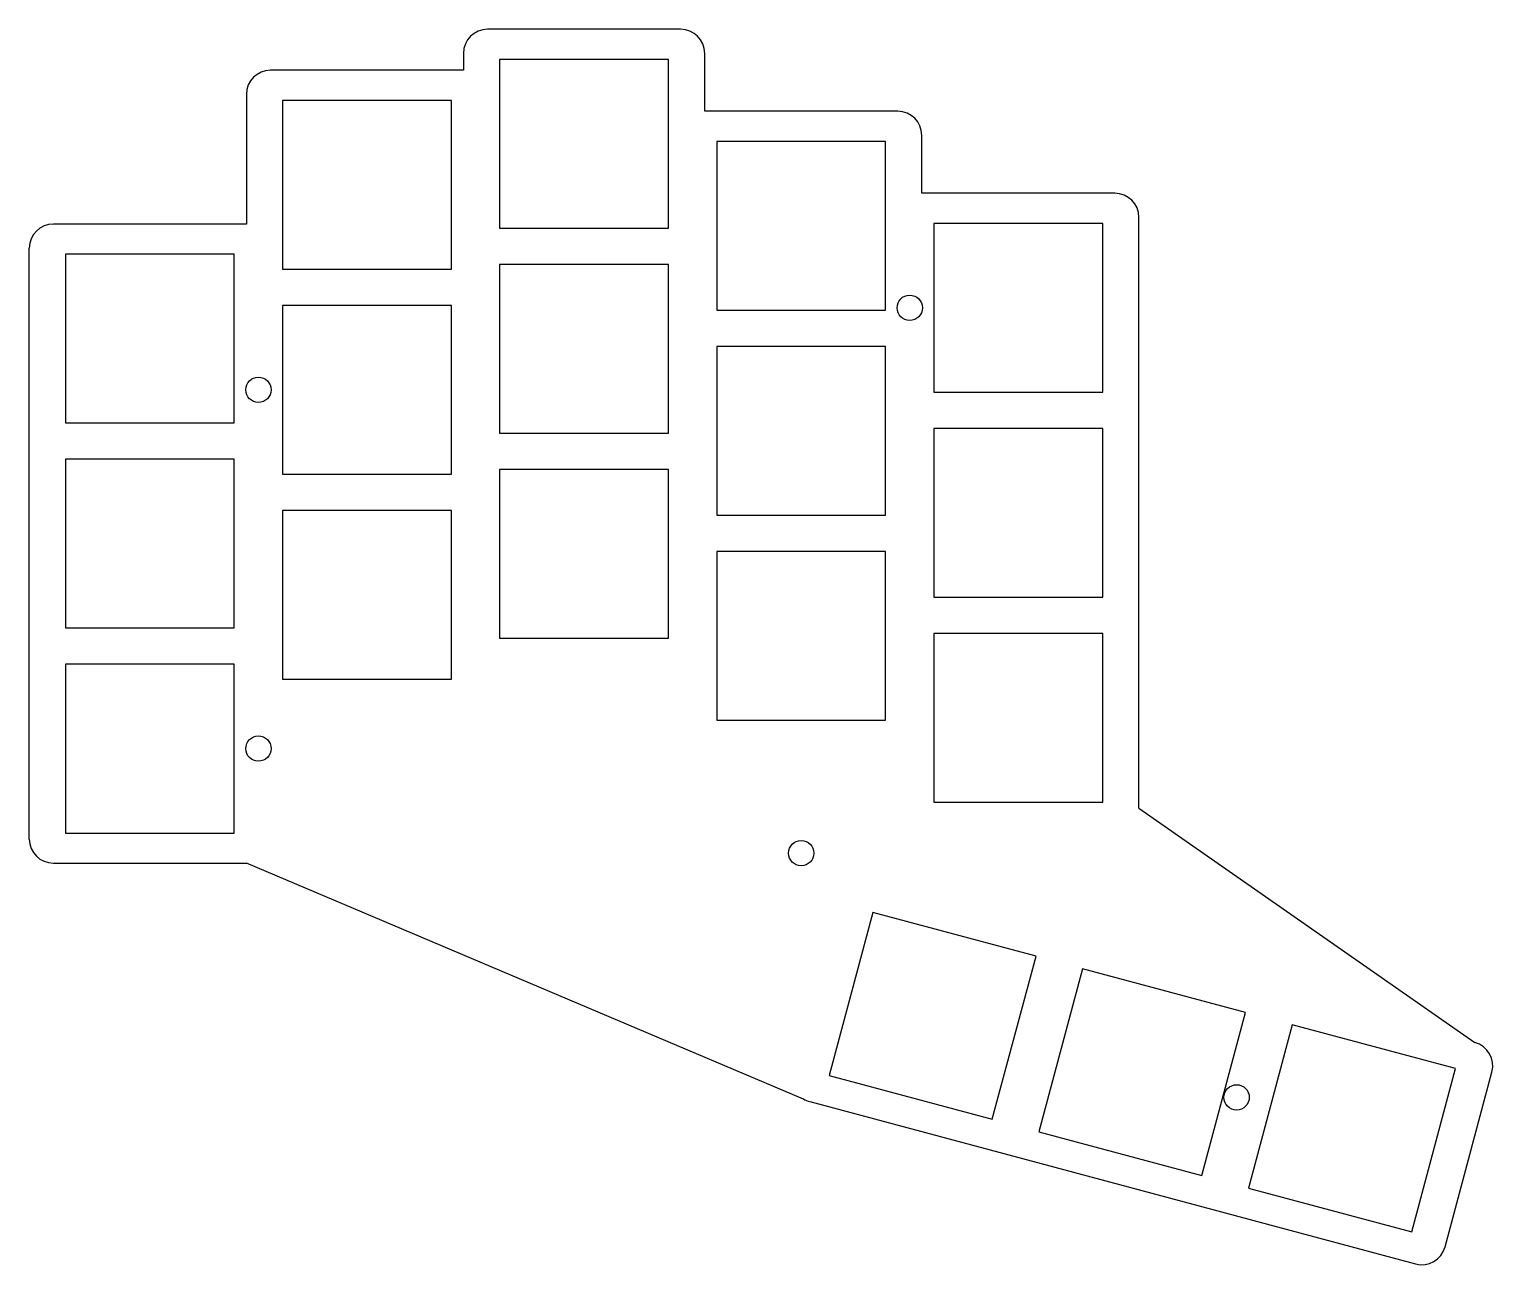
# Model space of a CAD drawing. Header units: millimetres. Extents: x 8 to 129, y -43 to 60.
import ezdxf

# ---------------------------------------------------------------- set-up
doc = ezdxf.new("R2010")
doc.units = ezdxf.units.MM

msp = doc.modelspace()

# ---------------------------------------------------------------- linework, layer by layer
for p, q in [((62, 59.65), (46, 59.65)), ((44, 57.65), (44, 56.25)), ((61, 57.15), (47, 57.15)), ((47, 57.15), (47, 43.15)), ((61, 43.15), (61, 57.15)), ((64, 52.85), (64, 57.65)), ((44, 56.25), (28, 56.25)), ((26, 54.25), (26, 43.5)), ((43, 53.75), (29, 53.75)), ((29, 53.75), (29, 39.75)), ((43, 39.75), (43, 53.75)), ((80, 52.85), (64, 52.85)), ((79, 50.35), (65, 50.35)), ((65, 50.35), (65, 36.35)), ((79, 36.35), (79, 50.35)), ((82, 46.05), (82, 50.85)), ((98, 46.05), (82, 46.05)), ((100, -4.95), (100, 44.05)), ((26, 43.5), (10, 43.5)), ((47, 43.15), (61, 43.15)), ((97, 43.55), (83, 43.55)), ((83, 43.55), (83, 29.55)), ((97, 29.55), (97, 43.55)), ((8, -7.5), (8, 41.5)), ((25, 41), (11, 41)), ((11, 41), (11, 27)), ((25, 27), (25, 41)), ((61, 40.15), (47, 40.15)), ((47, 40.15), (47, 26.15)), ((61, 26.15), (61, 40.15)), ((29, 39.75), (43, 39.75)), ((43, 36.75), (29, 36.75)), ((29, 36.75), (29, 22.75)), ((43, 22.75), (43, 36.75)), ((65, 36.35), (79, 36.35)), ((79, 33.35), (65, 33.35)), ((65, 33.35), (65, 19.35)), ((79, 19.35), (79, 33.35)), ((83, 29.55), (97, 29.55)), ((11, 27), (25, 27)), ((47, 26.15), (61, 26.15)), ((97, 26.55), (83, 26.55)), ((83, 26.55), (83, 12.55)), ((97, 12.55), (97, 26.55)), ((25, 24), (11, 24)), ((11, 24), (11, 10)), ((25, 10), (25, 24)), ((61, 23.15), (47, 23.15)), ((47, 23.15), (47, 9.15)), ((61, 9.15), (61, 23.15)), ((29, 22.75), (43, 22.75)), ((43, 19.75), (29, 19.75)), ((29, 19.75), (29, 5.75)), ((43, 5.75), (43, 19.75)), ((65, 19.35), (79, 19.35)), ((79, 16.35), (65, 16.35)), ((65, 16.35), (65, 2.35)), ((79, 2.35), (79, 16.35)), ((83, 12.55), (97, 12.55)), ((11, 10), (25, 10)), ((47, 9.15), (61, 9.15)), ((97, 9.55), (83, 9.55)), ((83, 9.55), (83, -4.45)), ((97, -4.45), (97, 9.55)), ((25, 7), (11, 7)), ((11, 7), (11, -7)), ((25, -7), (25, 7)), ((29, 5.75), (43, 5.75)), ((65, 2.35), (79, 2.35)), ((83, -4.45), (97, -4.45)), ((100, -4.95), (127.85, -24.38)), ((11, -7), (25, -7)), ((10, -9.5), (26, -9.5)), ((72.2, -29.06), (26, -9.5)), ((77.94, -13.6), (74.32, -27.12)), ((91.47, -17.22), (77.94, -13.6)), ((87.84, -30.74), (91.47, -17.22)), ((95.33, -18.25), (91.71, -31.78)), ((108.85, -21.88), (95.33, -18.25)), ((105.23, -35.4), (108.85, -21.88)), ((112.72, -22.91), (109.09, -36.44)), ((126.24, -26.54), (112.72, -22.91)), ((122.62, -40.06), (126.24, -26.54)), ((74.32, -27.12), (87.84, -30.74)), ((125.38, -41.32), (129.27, -26.83)), ((72.71, -29.27), (122.94, -42.73)), ((91.71, -31.78), (105.23, -35.4)), ((109.09, -36.44), (122.62, -40.06))]:
    msp.add_line(p, q)
for centre in [(81, 36.55), (27, 29.75), (27, 0), (72, -8.67), (108.1, -28.92)]:
    msp.add_circle(centre, 1.05)
for centre, start, end in [((46, 57.65), 90, 180), ((62, 57.65), 0, 90), ((28, 54.25), 90, 180), ((80, 50.85), 0, 90), ((98, 44.05), 0, 90), ((10, 41.5), 90, 180), ((10, -7.5), 180, 270), ((127.34, -26.31), 345, 75), ((73.22, -27.34), 239.1066, 255), ((123.45, -40.8), 255, 345)]:
    msp.add_arc(centre, 2, start, end)

doc.saveas('drawing.dxf')
